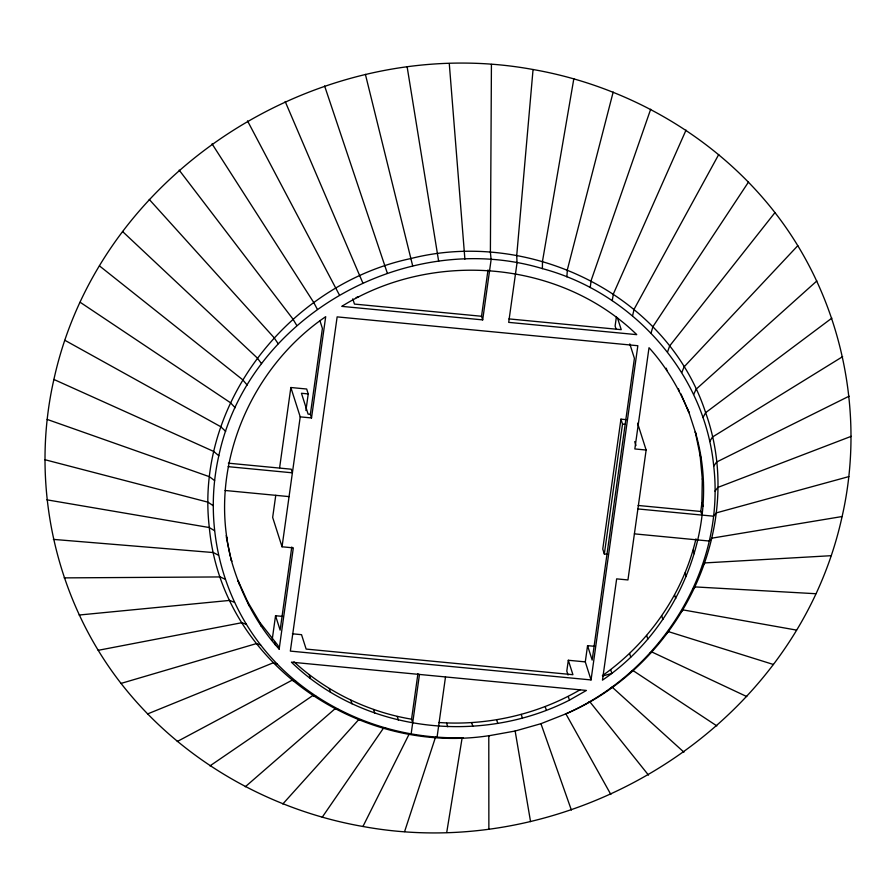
<?xml version="1.0" encoding="UTF-8"?>
<svg xmlns="http://www.w3.org/2000/svg" width="896" height="896" viewBox="0 0 896 896"><rect width="100%" height="100%" fill="white"/><g stroke="black" fill="none" stroke-linecap="round" stroke-linejoin="round"><path stroke-width="1.34" d="M491.422 64.422L490.392 252.291L491.109 259.694L482.686 319.883L341.768 306.365C431.861 250.107 558.891 259.638 636.126 334.006L636.72 334.645L508.693 322.37L517.026 262.864L516.723 255.506L533.053 69.518C323.579 31.013 100.027 168.683 53.894 379.456C29.994 484.288 54.925 598.517 121.038 683.413C180.186 759.237 268.509 809.962 362.947 826.482C572.432 864.987 795.973 727.317 842.106 516.533C865.995 411.712 841.086 297.483 774.962 212.598C715.826 136.752 627.48 86.05 533.053 69.518M488.869 829.136L488.79 735.773L489.53 735.605C358.96 756.034 221.715 662.592 209.317 527.542C194.589 403.032 290.416 283.976 410.726 258.574C529.155 228.312 667.005 293.944 705.634 412.664C747.589 530.096 678.261 666.109 565.88 713.854L565.421 714.034C659.803 672.739 725.637 569.979 713.731 466.166C704.682 372.837 632.184 292.6 542.394 268.61L542.483 261.341L573.832 78.747M305.917 410.514L308.235 393.926L306.678 389.021L290.853 387.509L300.227 416.864L311.517 417.95L325.696 316.68C248.662 369.186 206.864 470.467 231.773 561.422L230.619 557.816C239.826 591.326 255.685 623.302 279.16 649.118L293.328 547.87L282.038 546.784L272.664 517.418L275.766 495.309M701.938 515.077L700.795 511.47L701.893 502.723L702.285 478.822L700.067 455.078L695.251 431.782C722.546 523.454 680.512 626.987 602.47 680.142L616.65 578.872L627.95 579.947L646.139 450.027L637.582 423.226M446.723 832.462L462.134 737.878L463.288 737.677C386.221 740.152 308.134 706.283 260.613 644.918C219.475 592.088 203.941 521.002 218.814 455.762C248.315 316.198 407.333 227.931 542.394 268.61M566.877 276.875L567.358 269.741L613.178 92.042M590.24 287.571L591.102 280.594L650.686 109.211M279.63 467.667L290.853 387.509M282.038 546.784L300.227 416.864M272.138 640.091L275.542 615.731L283.091 616.448M291.782 546.997L280.134 630.123L275.542 615.731M311.517 417.95L310.363 414.322L322.403 328.429L319.883 320.555M412.709 722.792L411.555 719.186L417.939 673.602M419.474 674.453L411.141 733.958L409.147 734.093L362.947 826.482M482.686 319.883L481.533 316.266L488.018 269.931M445.502 676.939L437.069 737.117L435.478 737.307L404.6 831.578M591.046 679.93L637.84 345.722L337.142 316.882L290.349 651.101L591.046 679.93L585.29 661.886L568.322 660.262L566.798 671.07L568.064 675.013M616.437 316.579L615.115 326.043L615.955 328.664M585.29 661.886L587.563 645.646L595.101 646.363M626.226 419.664L620.95 419.16L602.762 549.069L604.33 553.986L607.04 554.243M604.33 553.986L622.518 424.066L620.95 419.16M612.226 300.574L613.424 293.81L686.034 130.11M632.576 315.739L634.11 309.221L718.738 154.493M602.381 675.651C648.446 643.171 683.144 593.891 695.957 538.81M651.09 332.909L652.915 326.67L748.474 182.067M667.565 351.904L669.648 345.946L774.962 212.598M681.789 372.49L684.107 366.867L797.81 245.672M693.65 394.464L696.136 389.189L816.85 280.952M702.979 417.558L705.634 412.664L831.869 318.114M709.688 441.56L712.454 437.035L842.643 356.642M322.202 817.253L383.398 728.258L385.784 728.213M713.731 466.166L716.554 462.056L849.128 396.178M715.019 491.142L717.864 487.413L851.2 436.33M282.822 803.97L358.512 719.858L361.301 719.947M702.486 565.443L705.141 562.901L831.074 555.699M245.28 786.778L334.768 709.005L337.938 709.251M693 589.086L695.498 586.936L815.819 593.723M680.994 611.744L683.301 609.941L796.533 630.101M666.635 633.17L668.696 631.702L773.472 664.507M209.966 765.89L312.446 695.789L315.952 696.248M650.037 653.117L651.829 651.963L746.782 696.573M438.782 722.501C487.782 725.872 537.97 714.403 580.406 689.606M569.43 700.146L586.41 690.446L291.458 662.178L292.051 662.805C364.56 732.525 480.771 745.36 569.43 700.146L568.277 696.528M631.4 671.362L632.912 670.499L716.845 725.906M177.262 741.507L291.76 680.378L295.602 681.072M610.938 687.714L612.125 687.109L683.939 752.181M530.555 821.632L515.144 731.024L540.938 723.688L571.368 810.04M588.862 701.982L589.702 701.613L648.491 775.118M147.538 713.955L272.955 662.928L277.088 663.902M540.859 723.722L565.88 713.854L610.837 794.472M356.126 297.55L358.747 296.688M121.038 683.413L256.222 643.653L260.613 644.918M602.661 676.01L611.845 673.411L610.691 669.805M848.859 476.605L716.374 512.87L713.563 516.197L637.885 508.939M515.144 731.024L488.79 735.773M98.19 650.317L241.763 622.731L246.389 624.322M842.106 516.533L712.107 538.126L709.363 541.05L634.402 533.859M79.139 615.026L229.723 600.41L234.528 602.358M64.154 577.886L220.237 576.934L225.21 579.253M53.368 539.392L213.416 552.563L218.478 555.262M481.533 316.266L354.458 304.08L352.778 298.838M508.928 318.898L621.23 329.661L617.467 317.856M308.235 393.926L301.459 393.277L308.101 414.109L310.363 414.322M622.518 424.066L625.229 424.323M646.139 450.027L634.838 448.952L649.018 347.704C666.243 366.677 679.325 389.11 689.035 412.765L680.938 393.87M228.357 463.176L291.245 469.202L292.398 472.819L228.144 466.659M638.131 505.467L700.795 511.47M225.12 490.482L289.061 496.608M292.41 633.797L301.538 634.682L306.141 649.074L572.925 674.699L568.322 660.262M46.872 499.822L209.317 527.542L214.446 530.645M293.955 661.808C326.547 691.712 367.954 711.872 411.555 719.186M44.8 459.682L208.006 502.186L213.158 505.669M47.141 419.406L209.496 476.728L214.614 480.626M53.894 379.456L213.752 451.472L218.814 455.762M64.926 340.323L220.73 426.709L225.691 431.39M80.181 302.288L230.373 402.662L235.178 407.736M99.467 265.899L242.57 379.646L247.184 385.067M122.528 231.493L257.174 357.885L261.542 363.653M239.142 584.046L237.989 580.44L247.822 602.101L259.997 622.619L278.006 645.501L279.16 649.118M149.229 199.416L274.03 337.624L278.141 343.706M179.155 170.106L292.958 319.099L296.766 325.461M212.038 143.83L313.734 302.49L317.24 309.109M247.509 120.882L339.315 294.829M285.186 101.517L362.757 282.778M324.61 85.971L387.307 273.101M687.882 409.158L696.405 435.389M700.067 455.078L701.221 458.696M678.429 388.696L679.202 391.104M702.285 478.822L703.438 482.429M666.243 368.189L667.005 370.597M701.893 502.723L703.046 506.33M629.81 343.907L634.413 358.344L592.166 660.083L587.563 645.646M693.28 550.032L694.434 553.638M685.16 572.902L686.314 576.52M634.704 441.65L635.947 445.558M674.587 594.922L675.741 598.528M661.718 615.843L662.872 619.45M646.654 635.443L647.808 639.05M629.586 653.486L630.739 657.104M545.205 706.63L546.358 710.237M521.237 714.426L522.39 718.043M496.642 719.813L497.795 723.43M471.677 722.736L472.83 726.342M446.6 723.162L447.754 726.768M397.275 716.52L398.429 720.126M373.565 709.531L374.718 713.138M350.829 700.179L351.982 703.797M329.325 688.598L330.467 692.205M309.266 674.878L310.419 678.485M274.422 641.704L275.576 645.322M259.997 622.619L261.15 626.226M247.822 602.101L248.976 605.718M226.184 535.718L226.957 538.126M412.686 265.877L365.4 74.368M438.648 261.218L407.142 66.864M226.363 537.253L230.328 556.45M464.89 259.146L449.277 63.538"/></g></svg>
